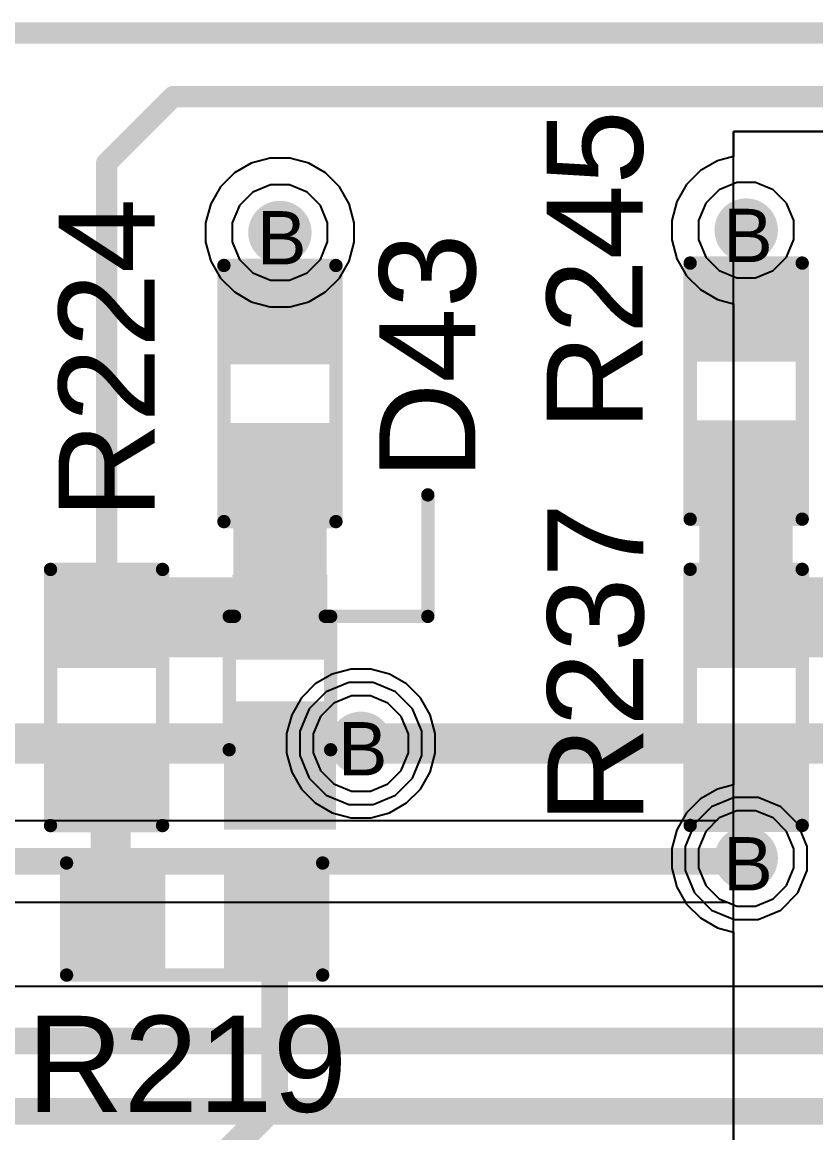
# Model space of a CAD drawing. Header units: inches. Extents: x 0 to 5379, y 0 to 5429.
# Drawn here: x 198.83 to 206.39, y 78.74 to 89.32 of the extents above; entities that cross this region are included whole.
import ezdxf

# ---------------------------------------------------------------- set-up
doc = ezdxf.new("R2010")
doc.units = ezdxf.units.IN
for name, color, linetype in [('Bottom Layer', 5, 'Continuous'), ('Bottom Solder', 6, 'Continuous'), ('Drill Drawing', 1, 'Continuous'), ('GND01', 16, 'Continuous'), ('GND02', 76, 'Continuous'), ('PWR', 156, 'Continuous'), ('SIG 01', 90, 'Continuous'), ('Top Layer', 1, 'Continuous'), ('Top Overlay', 2, 'Continuous'), ('Top Paste', 8, 'Continuous'), ('Top Solder', 216, 'Continuous'), ('Via Holes', 16, 'Continuous')]:
    doc.layers.add(name, color=color, linetype=linetype)
doc.styles.add('Arial', font='', dxfattribs={"height": 0.2})
doc.styles.get('Arial').set_extended_font_data('Arial')

# ---------------------------------------------------------------- blocks, each defined once
blk = doc.blocks.new('R___0603_525')
at = {"layer": 'Top Layer'}
for points in [[(-0.381, 0.4445), (-0.381, -0.4445), (-1.143, -0.4445), (-1.143, 0.4445)], [(1.143, 0.4445), (1.143, -0.4445), (0.381, -0.4445), (0.381, 0.4445)]]:
    blk.add_hatch(color=1, dxfattribs=at).paths.add_polyline_path(points)
at = {"layer": 'Top Paste'}
for points in [[(-0.381, 0.4445), (-0.381, -0.4445), (-1.143, -0.4445), (-1.143, 0.4445)], [(1.143, 0.4445), (1.143, -0.4445), (0.381, -0.4445), (0.381, 0.4445)]]:
    blk.add_hatch(color=8, dxfattribs=at).paths.add_polyline_path(points)
at = {"layer": 'Top Solder'}
for points in [[(-0.2794, 0.5461), (-0.2794, -0.5461), (-1.2446, -0.5461), (-1.2446, 0.5461)], [(1.2446, 0.5461), (1.2446, -0.5461), (0.2794, -0.5461), (0.2794, 0.5461)]]:
    blk.add_hatch(color=216, dxfattribs=at).paths.add_polyline_path(points)
at = {"layer": 'Top Overlay'}
for points in [[(1.2192, 0.5334, 0.127, 0.127, 0), (-1.2192, 0.5334, 0.127, 0.127, 0)], [(-1.2192, -0.5334, 0.127, 0.127, 0), (-1.2192, 0.5334, 0.127, 0.127, 0)], [(1.2192, -0.5334, 0.127, 0.127, 0), (1.2192, 0.5334, 0.127, 0.127, 0)], [(1.2192, -0.5334, 0.127, 0.127, 0), (-1.2192, -0.5334, 0.127, 0.127, 0)]]:
    blk.add_lwpolyline(points, format="xyseb", dxfattribs=at)
for points in [[(-1.25095, 0.5334, 0.0635, 0.0635, 1), (-1.18745, 0.5334, 0.0635, 0.0635, 1)], [(-1.25095, 0.5334, 0.0635, 0.0635, 1), (-1.18745, 0.5334, 0.0635, 0.0635, 1)], [(1.18745, 0.5334, 0.0635, 0.0635, 1), (1.25095, 0.5334, 0.0635, 0.0635, 1)], [(1.18745, 0.5334, 0.0635, 0.0635, 1), (1.25095, 0.5334, 0.0635, 0.0635, 1)], [(-1.25095, -0.5334, 0.0635, 0.0635, 1), (-1.18745, -0.5334, 0.0635, 0.0635, 1)], [(-1.25095, -0.5334, 0.0635, 0.0635, 1), (-1.18745, -0.5334, 0.0635, 0.0635, 1)], [(1.18745, -0.5334, 0.0635, 0.0635, 1), (1.25095, -0.5334, 0.0635, 0.0635, 1)], [(1.18745, -0.5334, 0.0635, 0.0635, 1), (1.25095, -0.5334, 0.0635, 0.0635, 1)]]:
    blk.add_lwpolyline(points, format="xyseb", close=True, dxfattribs=at)
blk = doc.blocks.new('R___0603_533')
at = {"layer": 'Top Layer'}
for points in [[(-0.381, 0.4445), (-0.381, -0.4445), (-1.143, -0.4445), (-1.143, 0.4445)], [(1.143, 0.4445), (1.143, -0.4445), (0.381, -0.4445), (0.381, 0.4445)]]:
    blk.add_hatch(color=1, dxfattribs=at).paths.add_polyline_path(points)
at = {"layer": 'Top Paste'}
for points in [[(-0.381, 0.4445), (-0.381, -0.4445), (-1.143, -0.4445), (-1.143, 0.4445)], [(1.143, 0.4445), (1.143, -0.4445), (0.381, -0.4445), (0.381, 0.4445)]]:
    blk.add_hatch(color=8, dxfattribs=at).paths.add_polyline_path(points)
at = {"layer": 'Top Solder'}
for points in [[(-0.2794, 0.5461), (-0.2794, -0.5461), (-1.2446, -0.5461), (-1.2446, 0.5461)], [(1.2446, 0.5461), (1.2446, -0.5461), (0.2794, -0.5461), (0.2794, 0.5461)]]:
    blk.add_hatch(color=216, dxfattribs=at).paths.add_polyline_path(points)
at = {"layer": 'Top Overlay'}
for points in [[(1.2192, 0.5334, 0.127, 0.127, 0), (-1.2192, 0.5334, 0.127, 0.127, 0)], [(-1.2192, -0.5334, 0.127, 0.127, 0), (-1.2192, 0.5334, 0.127, 0.127, 0)], [(1.2192, -0.5334, 0.127, 0.127, 0), (1.2192, 0.5334, 0.127, 0.127, 0)], [(1.2192, -0.5334, 0.127, 0.127, 0), (-1.2192, -0.5334, 0.127, 0.127, 0)]]:
    blk.add_lwpolyline(points, format="xyseb", dxfattribs=at)
for points in [[(-1.25095, 0.5334, 0.0635, 0.0635, 1), (-1.18745, 0.5334, 0.0635, 0.0635, 1)], [(-1.25095, 0.5334, 0.0635, 0.0635, 1), (-1.18745, 0.5334, 0.0635, 0.0635, 1)], [(1.18745, 0.5334, 0.0635, 0.0635, 1), (1.25095, 0.5334, 0.0635, 0.0635, 1)], [(1.18745, 0.5334, 0.0635, 0.0635, 1), (1.25095, 0.5334, 0.0635, 0.0635, 1)], [(-1.25095, -0.5334, 0.0635, 0.0635, 1), (-1.18745, -0.5334, 0.0635, 0.0635, 1)], [(-1.25095, -0.5334, 0.0635, 0.0635, 1), (-1.18745, -0.5334, 0.0635, 0.0635, 1)], [(1.18745, -0.5334, 0.0635, 0.0635, 1), (1.25095, -0.5334, 0.0635, 0.0635, 1)], [(1.18745, -0.5334, 0.0635, 0.0635, 1), (1.25095, -0.5334, 0.0635, 0.0635, 1)]]:
    blk.add_lwpolyline(points, format="xyseb", close=True, dxfattribs=at)
blk = doc.blocks.new('R___0603_545')
at = {"layer": 'Top Layer'}
for points in [[(-0.381, 0.4445), (-0.381, -0.4445), (-1.143, -0.4445), (-1.143, 0.4445)], [(1.143, 0.4445), (1.143, -0.4445), (0.381, -0.4445), (0.381, 0.4445)]]:
    blk.add_hatch(color=1, dxfattribs=at).paths.add_polyline_path(points)
at = {"layer": 'Top Paste'}
for points in [[(-0.381, 0.4445), (-0.381, -0.4445), (-1.143, -0.4445), (-1.143, 0.4445)], [(1.143, 0.4445), (1.143, -0.4445), (0.381, -0.4445), (0.381, 0.4445)]]:
    blk.add_hatch(color=8, dxfattribs=at).paths.add_polyline_path(points)
at = {"layer": 'Top Solder'}
for points in [[(-0.2794, 0.5461), (-0.2794, -0.5461), (-1.2446, -0.5461), (-1.2446, 0.5461)], [(1.2446, 0.5461), (1.2446, -0.5461), (0.2794, -0.5461), (0.2794, 0.5461)]]:
    blk.add_hatch(color=216, dxfattribs=at).paths.add_polyline_path(points)
at = {"layer": 'Top Overlay'}
for points in [[(1.2192, 0.5334, 0.127, 0.127, 0), (-1.2192, 0.5334, 0.127, 0.127, 0)], [(-1.2192, -0.5334, 0.127, 0.127, 0), (-1.2192, 0.5334, 0.127, 0.127, 0)], [(1.2192, -0.5334, 0.127, 0.127, 0), (1.2192, 0.5334, 0.127, 0.127, 0)], [(1.2192, -0.5334, 0.127, 0.127, 0), (-1.2192, -0.5334, 0.127, 0.127, 0)]]:
    blk.add_lwpolyline(points, format="xyseb", dxfattribs=at)
for points in [[(-1.25095, 0.5334, 0.0635, 0.0635, 1), (-1.18745, 0.5334, 0.0635, 0.0635, 1)], [(-1.25095, 0.5334, 0.0635, 0.0635, 1), (-1.18745, 0.5334, 0.0635, 0.0635, 1)], [(1.18745, 0.5334, 0.0635, 0.0635, 1), (1.25095, 0.5334, 0.0635, 0.0635, 1)], [(1.18745, 0.5334, 0.0635, 0.0635, 1), (1.25095, 0.5334, 0.0635, 0.0635, 1)], [(-1.25095, -0.5334, 0.0635, 0.0635, 1), (-1.18745, -0.5334, 0.0635, 0.0635, 1)], [(-1.25095, -0.5334, 0.0635, 0.0635, 1), (-1.18745, -0.5334, 0.0635, 0.0635, 1)], [(1.18745, -0.5334, 0.0635, 0.0635, 1), (1.25095, -0.5334, 0.0635, 0.0635, 1)], [(1.18745, -0.5334, 0.0635, 0.0635, 1), (1.25095, -0.5334, 0.0635, 0.0635, 1)]]:
    blk.add_lwpolyline(points, format="xyseb", close=True, dxfattribs=at)
blk = doc.blocks.new('R___0603_549')
at = {"layer": 'Top Layer'}
for points in [[(-0.381, 0.4445), (-0.381, -0.4445), (-1.143, -0.4445), (-1.143, 0.4445)], [(1.143, 0.4445), (1.143, -0.4445), (0.381, -0.4445), (0.381, 0.4445)]]:
    blk.add_hatch(color=1, dxfattribs=at).paths.add_polyline_path(points)
at = {"layer": 'Top Paste'}
for points in [[(-0.381, 0.4445), (-0.381, -0.4445), (-1.143, -0.4445), (-1.143, 0.4445)], [(1.143, 0.4445), (1.143, -0.4445), (0.381, -0.4445), (0.381, 0.4445)]]:
    blk.add_hatch(color=8, dxfattribs=at).paths.add_polyline_path(points)
at = {"layer": 'Top Solder'}
for points in [[(-0.2794, 0.5461), (-0.2794, -0.5461), (-1.2446, -0.5461), (-1.2446, 0.5461)], [(1.2446, 0.5461), (1.2446, -0.5461), (0.2794, -0.5461), (0.2794, 0.5461)]]:
    blk.add_hatch(color=216, dxfattribs=at).paths.add_polyline_path(points)
at = {"layer": 'Top Overlay'}
for points in [[(-1.2192, 0.5334, 0.127, 0.127, 0), (1.2192, 0.5334, 0.127, 0.127, 0)], [(-1.2192, 0.5334, 0.127, 0.127, 0), (-1.2192, -0.5334, 0.127, 0.127, 0)], [(1.2192, 0.5334, 0.127, 0.127, 0), (1.2192, -0.5334, 0.127, 0.127, 0)], [(-1.2192, -0.5334, 0.127, 0.127, 0), (1.2192, -0.5334, 0.127, 0.127, 0)]]:
    blk.add_lwpolyline(points, format="xyseb", dxfattribs=at)
for points in [[(-1.25095, 0.5334, 0.0635, 0.0635, 1), (-1.18745, 0.5334, 0.0635, 0.0635, 1)], [(-1.25095, 0.5334, 0.0635, 0.0635, 1), (-1.18745, 0.5334, 0.0635, 0.0635, 1)], [(1.18745, 0.5334, 0.0635, 0.0635, 1), (1.25095, 0.5334, 0.0635, 0.0635, 1)], [(1.18745, 0.5334, 0.0635, 0.0635, 1), (1.25095, 0.5334, 0.0635, 0.0635, 1)], [(-1.25095, -0.5334, 0.0635, 0.0635, 1), (-1.18745, -0.5334, 0.0635, 0.0635, 1)], [(-1.25095, -0.5334, 0.0635, 0.0635, 1), (-1.18745, -0.5334, 0.0635, 0.0635, 1)], [(1.18745, -0.5334, 0.0635, 0.0635, 1), (1.25095, -0.5334, 0.0635, 0.0635, 1)], [(1.18745, -0.5334, 0.0635, 0.0635, 1), (1.25095, -0.5334, 0.0635, 0.0635, 1)]]:
    blk.add_lwpolyline(points, format="xyseb", close=True, dxfattribs=at)
blk = doc.blocks.new('R___0603_550')
at = {"layer": 'Top Layer'}
for points in [[(-0.381, 0.4445), (-0.381, -0.4445), (-1.143, -0.4445), (-1.143, 0.4445)], [(1.143, 0.4445), (1.143, -0.4445), (0.381, -0.4445), (0.381, 0.4445)]]:
    blk.add_hatch(color=1, dxfattribs=at).paths.add_polyline_path(points)
at = {"layer": 'Top Paste'}
for points in [[(-0.381, 0.4445), (-0.381, -0.4445), (-1.143, -0.4445), (-1.143, 0.4445)], [(1.143, 0.4445), (1.143, -0.4445), (0.381, -0.4445), (0.381, 0.4445)]]:
    blk.add_hatch(color=8, dxfattribs=at).paths.add_polyline_path(points)
at = {"layer": 'Top Solder'}
for points in [[(-0.2794, 0.5461), (-0.2794, -0.5461), (-1.2446, -0.5461), (-1.2446, 0.5461)], [(1.2446, 0.5461), (1.2446, -0.5461), (0.2794, -0.5461), (0.2794, 0.5461)]]:
    blk.add_hatch(color=216, dxfattribs=at).paths.add_polyline_path(points)
at = {"layer": 'Top Overlay'}
for points in [[(1.2192, 0.5334, 0.127, 0.127, 0), (-1.2192, 0.5334, 0.127, 0.127, 0)], [(-1.2192, 0.5334, 0.127, 0.127, 0), (-1.2192, -0.5334, 0.127, 0.127, 0)], [(1.2192, 0.5334, 0.127, 0.127, 0), (1.2192, -0.5334, 0.127, 0.127, 0)], [(1.2192, -0.5334, 0.127, 0.127, 0), (-1.2192, -0.5334, 0.127, 0.127, 0)]]:
    blk.add_lwpolyline(points, format="xyseb", dxfattribs=at)
for points in [[(-1.25095, 0.5334, 0.0635, 0.0635, 1), (-1.18745, 0.5334, 0.0635, 0.0635, 1)], [(-1.25095, 0.5334, 0.0635, 0.0635, 1), (-1.18745, 0.5334, 0.0635, 0.0635, 1)], [(1.18745, 0.5334, 0.0635, 0.0635, 1), (1.25095, 0.5334, 0.0635, 0.0635, 1)], [(1.18745, 0.5334, 0.0635, 0.0635, 1), (1.25095, 0.5334, 0.0635, 0.0635, 1)], [(-1.25095, -0.5334, 0.0635, 0.0635, 1), (-1.18745, -0.5334, 0.0635, 0.0635, 1)], [(-1.25095, -0.5334, 0.0635, 0.0635, 1), (-1.18745, -0.5334, 0.0635, 0.0635, 1)], [(1.18745, -0.5334, 0.0635, 0.0635, 1), (1.25095, -0.5334, 0.0635, 0.0635, 1)], [(1.18745, -0.5334, 0.0635, 0.0635, 1), (1.25095, -0.5334, 0.0635, 0.0635, 1)]]:
    blk.add_lwpolyline(points, format="xyseb", close=True, dxfattribs=at)
blk = doc.blocks.new('SOD_523_893')
at = {"layer": 'Top Layer'}
for points in [[(-0.9, 0.35), (-0.3, 0.35), (-0.3, -0.35), (-0.9, -0.35)], [(0.3, 0.35), (0.9, 0.35), (0.9, -0.35), (0.3, -0.35)]]:
    blk.add_hatch(color=1, dxfattribs=at).paths.add_polyline_path(points)
at = {"layer": 'Top Overlay'}
for points in [[(0.658, 0.356), (1.42, 0.356), (1.42, 0.533), (0.658, 0.533)], [(0.937, -0.381), (1.42, -0.381), (1.42, 0.381), (0.937, 0.381)], [(0.658, -0.533), (1.42, -0.533), (1.42, -0.356), (0.658, -0.356)]]:
    blk.add_hatch(color=2, dxfattribs=at).paths.add_polyline_path(points)
at = {"layer": 'Top Paste'}
for points in [[(-0.9, 0.35), (-0.3, 0.35), (-0.3, -0.35), (-0.9, -0.35)], [(0.3, 0.35), (0.9, 0.35), (0.9, -0.35), (0.3, -0.35)]]:
    blk.add_hatch(color=8, dxfattribs=at).paths.add_polyline_path(points)
at = {"layer": 'Top Solder'}
for points in [[(-1.002, 0.452), (-0.198, 0.452), (-0.198, -0.452), (-1.002, -0.452)], [(0.198, 0.452), (1.002, 0.452), (1.002, -0.452), (0.198, -0.452)]]:
    blk.add_hatch(color=216, dxfattribs=at).paths.add_polyline_path(points)
at = {"layer": 'Top Overlay'}
for points in [[(0.66, 0.483, 0.127, 0.127, 0), (-0.61, 0.483, 0.127, 0.127, 0)], [(-0.61, 0.432, 0.127, 0.127, 0), (-0.61, 0.482, 0.127, 0.127, 0)], [(-0.61, -0.482, 0.127, 0.127, 0), (-0.61, -0.432, 0.127, 0.127, 0)], [(0.66, -0.483, 0.127, 0.127, 0), (-0.61, -0.483, 0.127, 0.127, 0)]]:
    blk.add_lwpolyline(points, format="xyseb", dxfattribs=at)
for points in [[(-0.641, 0.483, 0.0635, 0.0635, 1), (-0.578, 0.483, 0.0635, 0.0635, 1)], [(-0.641, 0.482, 0.0635, 0.0635, 1), (-0.578, 0.482, 0.0635, 0.0635, 1)], [(0.629, 0.483, 0.0635, 0.0635, 1), (0.692, 0.483, 0.0635, 0.0635, 1)], [(-0.641, 0.432, 0.0635, 0.0635, 1), (-0.578, 0.432, 0.0635, 0.0635, 1)], [(-0.641, -0.432, 0.0635, 0.0635, 1), (-0.578, -0.432, 0.0635, 0.0635, 1)], [(-0.641, -0.482, 0.0635, 0.0635, 1), (-0.578, -0.482, 0.0635, 0.0635, 1)], [(-0.641, -0.483, 0.0635, 0.0635, 1), (-0.578, -0.483, 0.0635, 0.0635, 1)], [(0.629, -0.483, 0.0635, 0.0635, 1), (0.692, -0.483, 0.0635, 0.0635, 1)]]:
    blk.add_lwpolyline(points, format="xyseb", close=True, dxfattribs=at)

msp = doc.modelspace()

# ---------------------------------------------------------------- hatches: boundary and pattern name
at = {"layer": 'Bottom Layer'}
h = msp.add_hatch(color=5, dxfattribs=at)
edge = h.paths.add_edge_path()
edge.add_arc((201.288, 87.315), 0.2, 0, 360)
h = msp.add_hatch(color=5, dxfattribs=at)
edge = h.paths.add_edge_path()
edge.add_arc((205.728, 87.338), 0.2, 0, 360)
h = msp.add_hatch(color=5, dxfattribs=at)
edge = h.paths.add_edge_path()
edge.add_arc((202.059, 82.451), 0.2, 0, 360)
h = msp.add_hatch(color=5, dxfattribs=at)
edge = h.paths.add_edge_path()
edge.add_arc((205.728, 81.356), 0.2, 0, 360)
at = {"layer": 'Bottom Solder'}
h = msp.add_hatch(color=6, dxfattribs=at)
edge = h.paths.add_edge_path()
edge.add_arc((201.288, 87.315), 0.302, 0, 360)
h = msp.add_hatch(color=6, dxfattribs=at)
edge = h.paths.add_edge_path()
edge.add_arc((205.728, 87.338), 0.302, 0, 360)
h = msp.add_hatch(color=6, dxfattribs=at)
edge = h.paths.add_edge_path()
edge.add_arc((202.059, 82.451), 0.302, 0, 360)
h = msp.add_hatch(color=6, dxfattribs=at)
edge = h.paths.add_edge_path()
edge.add_arc((205.728, 81.356), 0.302, 0, 360)
at = {"layer": 'GND01'}
h = msp.add_hatch(color=16, dxfattribs=at)
edge = h.paths.add_edge_path()
edge.add_arc((201.288, 87.315), 0.2, 0, 360)
h = msp.add_hatch(color=16, dxfattribs=at)
edge = h.paths.add_edge_path()
edge.add_arc((205.728, 87.338), 0.2, 0, 360)
h = msp.add_hatch(color=16, dxfattribs=at)
edge = h.paths.add_edge_path()
edge.add_arc((202.059, 82.451), 0.2, 0, 360)
h = msp.add_hatch(color=16, dxfattribs=at)
edge = h.paths.add_edge_path()
edge.add_arc((205.728, 81.356), 0.2, 0, 360)
at = {"layer": 'GND02'}
h = msp.add_hatch(color=76, dxfattribs=at)
edge = h.paths.add_edge_path()
edge.add_arc((201.288, 87.315), 0.2, 0, 360)
h = msp.add_hatch(color=76, dxfattribs=at)
edge = h.paths.add_edge_path()
edge.add_arc((205.728, 87.338), 0.2, 0, 360)
h = msp.add_hatch(color=76, dxfattribs=at)
edge = h.paths.add_edge_path()
edge.add_arc((202.059, 82.451), 0.2, 0, 360)
h = msp.add_hatch(color=76, dxfattribs=at)
edge = h.paths.add_edge_path()
edge.add_arc((205.728, 81.356), 0.2, 0, 360)
at = {"layer": 'PWR'}
h = msp.add_hatch(color=156, dxfattribs=at)
edge = h.paths.add_edge_path()
edge.add_arc((201.288, 87.315), 0.2, 0, 360)
h = msp.add_hatch(color=156, dxfattribs=at)
edge = h.paths.add_edge_path()
edge.add_arc((205.728, 87.338), 0.2, 0, 360)
h = msp.add_hatch(color=156, dxfattribs=at)
edge = h.paths.add_edge_path()
edge.add_arc((202.059, 82.451), 0.2, 0, 360)
h = msp.add_hatch(color=156, dxfattribs=at)
edge = h.paths.add_edge_path()
edge.add_arc((205.728, 81.356), 0.2, 0, 360)
at = {"layer": 'SIG 01'}
h = msp.add_hatch(color=90, dxfattribs=at)
edge = h.paths.add_edge_path()
edge.add_arc((201.288, 87.315), 0.2, 0, 360)
h = msp.add_hatch(color=90, dxfattribs=at)
edge = h.paths.add_edge_path()
edge.add_arc((205.728, 87.338), 0.2, 0, 360)
h = msp.add_hatch(color=90, dxfattribs=at)
edge = h.paths.add_edge_path()
edge.add_arc((202.059, 82.451), 0.2, 0, 360)
h = msp.add_hatch(color=90, dxfattribs=at)
edge = h.paths.add_edge_path()
edge.add_arc((205.728, 81.356), 0.2, 0, 360)
at = {"layer": 'Top Layer'}
h = msp.add_hatch(color=1, dxfattribs=at)
edge = h.paths.add_edge_path()
edge.add_arc((201.288, 87.315), 0.2, 0, 360)
h = msp.add_hatch(color=1, dxfattribs=at)
edge = h.paths.add_edge_path()
edge.add_arc((205.728, 87.338), 0.2, 0, 360)
for points in [[(200.844, 83.269), (201.733, 83.269), (201.733, 85.401), (200.844, 85.401)], [(206.172, 85.401), (205.283, 85.401), (205.283, 83.269), (206.172, 83.269)], [(199.168, 83.269), (201.733, 83.269), (201.733, 84.031), (199.168, 84.031)], [(207.849, 84.031), (205.283, 84.031), (205.283, 83.269), (207.849, 83.269)]]:
    msp.add_hatch(color=1, dxfattribs=at).paths.add_polyline_path(points)
h = msp.add_hatch(color=1, dxfattribs=at)
edge = h.paths.add_edge_path()
edge.add_arc((202.059, 82.451), 0.2, 0, 360)
h = msp.add_hatch(color=1, dxfattribs=at)
edge = h.paths.add_edge_path()
edge.add_arc((205.728, 81.356), 0.2, 0, 360)
at = {"layer": 'Top Solder'}
h = msp.add_hatch(color=216, dxfattribs=at)
edge = h.paths.add_edge_path()
edge.add_arc((201.288, 87.315), 0.302, 0, 360)
h = msp.add_hatch(color=216, dxfattribs=at)
edge = h.paths.add_edge_path()
edge.add_arc((205.728, 87.338), 0.302, 0, 360)
h = msp.add_hatch(color=216, dxfattribs=at)
edge = h.paths.add_edge_path()
edge.add_arc((202.059, 82.451), 0.302, 0, 360)
h = msp.add_hatch(color=216, dxfattribs=at)
edge = h.paths.add_edge_path()
edge.add_arc((205.728, 81.356), 0.302, 0, 360)
at = {"layer": 'Via Holes'}
h = msp.add_hatch(color=7, dxfattribs=at)
edge = h.paths.add_edge_path()
edge.add_arc((201.288, 87.315), 0.1, 0, 360)
h = msp.add_hatch(color=7, dxfattribs=at)
edge = h.paths.add_edge_path()
edge.add_arc((205.728, 87.338), 0.1, 0, 360)
h = msp.add_hatch(color=7, dxfattribs=at)
edge = h.paths.add_edge_path()
edge.add_arc((202.059, 82.451), 0.1, 0, 360)
h = msp.add_hatch(color=7, dxfattribs=at)
edge = h.paths.add_edge_path()
edge.add_arc((205.728, 81.356), 0.1, 0, 360)

# ---------------------------------------------------------------- linework, layer by layer
at = {"layer": 'Bottom Layer'}
for p, q in [((205.608, 72.705), (205.608, 88.276)), ((205.608, 88.276), (243.353, 88.276)), ((227.668, 88.276), (205.608, 88.276)), ((205.608, 88.276), (205.608, 88.038)), ((201.015, 87.975), (200.854, 87.882)), ((201.195, 88.023), (201.015, 87.975)), ((201.382, 88.023), (201.195, 88.023)), ((201.562, 87.975), (201.382, 88.023)), ((201.723, 87.882), (201.562, 87.975)), ((205.455, 87.997), (205.293, 87.904)), ((205.608, 88.038), (205.455, 87.997)), ((200.854, 87.882), (200.722, 87.75)), ((201.855, 87.75), (201.723, 87.882)), ((205.293, 87.904), (205.161, 87.772)), ((205.161, 87.772), (205.068, 87.611)), ((200.722, 87.75), (200.629, 87.589)), ((201.948, 87.589), (201.855, 87.75)), ((200.629, 87.589), (200.58, 87.408)), ((201.996, 87.408), (201.948, 87.589)), ((205.068, 87.611), (205.02, 87.431)), ((200.58, 87.408), (200.58, 87.222)), ((201.996, 87.222), (201.996, 87.408)), ((205.02, 87.431), (205.02, 87.244)), ((205.02, 87.244), (205.068, 87.064)), ((200.58, 87.222), (200.629, 87.042)), ((201.948, 87.042), (201.996, 87.222)), ((200.629, 87.042), (200.722, 86.881)), ((201.855, 86.881), (201.948, 87.042)), ((205.068, 87.064), (205.161, 86.903)), ((200.722, 86.881), (200.854, 86.749)), ((201.723, 86.749), (201.855, 86.881)), ((205.161, 86.903), (205.293, 86.771)), ((200.854, 86.749), (201.015, 86.655)), ((201.562, 86.655), (201.723, 86.749)), ((205.293, 86.771), (205.455, 86.678)), ((201.015, 86.655), (201.195, 86.607)), ((201.195, 86.607), (201.382, 86.607)), ((201.382, 86.607), (201.562, 86.655)), ((205.455, 86.678), (205.608, 86.637)), ((205.608, 86.637), (205.608, 82.057)), ((201.786, 83.11), (201.625, 83.017)), ((201.966, 83.159), (201.786, 83.11)), ((202.153, 83.159), (201.966, 83.159)), ((202.333, 83.11), (202.153, 83.159)), ((202.494, 83.017), (202.333, 83.11)), ((201.625, 83.017), (201.493, 82.885)), ((202.626, 82.885), (202.494, 83.017)), ((201.493, 82.885), (201.4, 82.724)), ((202.719, 82.724), (202.626, 82.885)), ((201.4, 82.724), (201.351, 82.544)), ((202.767, 82.544), (202.719, 82.724)), ((201.351, 82.544), (201.351, 82.357)), ((202.767, 82.357), (202.767, 82.544)), ((201.351, 82.357), (201.4, 82.177)), ((202.719, 82.177), (202.767, 82.357)), ((201.4, 82.177), (201.493, 82.016)), ((202.626, 82.016), (202.719, 82.177)), ((205.608, 82.057), (205.455, 82.015)), ((201.493, 82.016), (201.625, 81.884)), ((202.494, 81.884), (202.626, 82.016)), ((205.455, 82.015), (205.293, 81.922)), ((201.625, 81.884), (201.786, 81.791)), ((202.333, 81.791), (202.494, 81.884)), ((205.293, 81.922), (205.161, 81.79)), ((201.786, 81.791), (201.966, 81.743)), ((201.966, 81.743), (202.153, 81.743)), ((202.153, 81.743), (202.333, 81.791)), ((205.161, 81.79), (205.068, 81.629)), ((205.068, 81.629), (205.02, 81.449)), ((205.02, 81.449), (205.02, 81.262)), ((205.02, 81.262), (205.068, 81.082)), ((205.068, 81.082), (205.161, 80.921)), ((205.161, 80.921), (205.293, 80.789)), ((205.293, 80.789), (205.455, 80.696)), ((205.455, 80.696), (205.608, 80.655)), ((205.608, 80.655), (205.608, 77.767))]:
    msp.add_line(p, q, dxfattribs=at)
at = {"layer": 'GND01'}
for p, q in [((201.969, 82.905), (201.802, 82.835)), ((202.15, 82.905), (201.969, 82.905)), ((202.316, 82.835), (202.15, 82.905)), ((201.802, 82.835), (201.674, 82.708)), ((202.444, 82.708), (202.316, 82.835)), ((201.674, 82.708), (201.605, 82.541)), ((202.513, 82.541), (202.444, 82.708)), ((201.605, 82.541), (201.605, 82.36)), ((202.513, 82.36), (202.513, 82.541)), ((201.605, 82.36), (201.674, 82.193)), ((202.444, 82.193), (202.513, 82.36)), ((201.674, 82.193), (201.802, 82.066)), ((202.316, 82.066), (202.444, 82.193)), ((201.802, 82.066), (201.969, 81.997)), ((202.15, 81.997), (202.316, 82.066)), ((201.969, 81.997), (202.15, 81.997)), ((205.471, 81.741), (205.343, 81.613)), ((205.638, 81.81), (205.471, 81.741)), ((205.818, 81.81), (205.638, 81.81)), ((205.985, 81.741), (205.818, 81.81)), ((206.113, 81.613), (205.985, 81.741)), ((205.343, 81.613), (205.274, 81.446)), ((206.182, 81.446), (206.113, 81.613)), ((205.274, 81.446), (205.274, 81.265)), ((206.182, 81.265), (206.182, 81.446)), ((205.274, 81.265), (205.343, 81.099)), ((206.113, 81.099), (206.182, 81.265)), ((205.343, 81.099), (205.471, 80.971)), ((205.985, 80.971), (206.113, 81.099)), ((205.471, 80.971), (205.638, 80.902)), ((205.638, 80.902), (205.818, 80.902)), ((205.818, 80.902), (205.985, 80.971))]:
    msp.add_line(p, q, dxfattribs=at)
at = {"layer": 'GND02'}
for p, q in [((201.969, 82.905), (201.802, 82.835)), ((202.15, 82.905), (201.969, 82.905)), ((202.316, 82.835), (202.15, 82.905)), ((201.802, 82.835), (201.674, 82.708)), ((202.444, 82.708), (202.316, 82.835)), ((201.674, 82.708), (201.605, 82.541)), ((202.513, 82.541), (202.444, 82.708)), ((201.605, 82.541), (201.605, 82.36)), ((202.513, 82.36), (202.513, 82.541)), ((201.605, 82.36), (201.674, 82.193)), ((202.444, 82.193), (202.513, 82.36)), ((201.674, 82.193), (201.802, 82.066)), ((202.316, 82.066), (202.444, 82.193)), ((201.802, 82.066), (201.969, 81.997)), ((202.15, 81.997), (202.316, 82.066)), ((201.969, 81.997), (202.15, 81.997)), ((205.471, 81.741), (205.343, 81.613)), ((205.638, 81.81), (205.471, 81.741)), ((205.818, 81.81), (205.638, 81.81)), ((205.985, 81.741), (205.818, 81.81)), ((206.113, 81.613), (205.985, 81.741)), ((205.343, 81.613), (205.274, 81.446)), ((206.182, 81.446), (206.113, 81.613)), ((205.274, 81.446), (205.274, 81.265)), ((206.182, 81.265), (206.182, 81.446)), ((205.274, 81.265), (205.343, 81.099)), ((206.113, 81.099), (206.182, 81.265)), ((205.343, 81.099), (205.471, 80.971)), ((205.985, 80.971), (206.113, 81.099)), ((205.471, 80.971), (205.638, 80.902)), ((205.638, 80.902), (205.818, 80.902)), ((205.818, 80.902), (205.985, 80.971))]:
    msp.add_line(p, q, dxfattribs=at)
at = {"layer": 'PWR'}
for p, q in [((201.198, 87.769), (201.031, 87.7)), ((201.379, 87.769), (201.198, 87.769)), ((201.546, 87.7), (201.379, 87.769)), ((205.638, 87.792), (205.471, 87.722)), ((205.818, 87.792), (205.638, 87.792)), ((205.985, 87.722), (205.818, 87.792)), ((201.031, 87.7), (200.904, 87.572)), ((201.673, 87.572), (201.546, 87.7)), ((205.471, 87.722), (205.343, 87.595)), ((206.113, 87.595), (205.985, 87.722)), ((200.904, 87.572), (200.834, 87.406)), ((201.742, 87.406), (201.673, 87.572)), ((205.343, 87.595), (205.274, 87.428)), ((206.182, 87.428), (206.113, 87.595)), ((200.834, 87.406), (200.834, 87.225)), ((201.742, 87.225), (201.742, 87.406)), ((205.274, 87.428), (205.274, 87.247)), ((206.182, 87.247), (206.182, 87.428)), ((205.274, 87.247), (205.343, 87.08)), ((206.113, 87.08), (206.182, 87.247)), ((200.834, 87.225), (200.904, 87.058)), ((201.673, 87.058), (201.742, 87.225)), ((200.904, 87.058), (201.031, 86.93)), ((201.546, 86.93), (201.673, 87.058)), ((205.343, 87.08), (205.471, 86.953)), ((205.985, 86.953), (206.113, 87.08)), ((201.031, 86.93), (201.198, 86.861)), ((201.379, 86.861), (201.546, 86.93)), ((205.471, 86.953), (205.638, 86.884)), ((205.818, 86.884), (205.985, 86.953)), ((201.198, 86.861), (201.379, 86.861)), ((205.638, 86.884), (205.818, 86.884)), ((205.471, 81.741), (205.445, 81.715)), ((205.638, 81.81), (205.471, 81.741)), ((205.818, 81.81), (205.638, 81.81)), ((205.985, 81.741), (205.818, 81.81)), ((206.113, 81.613), (205.985, 81.741)), ((205.445, 81.715), (188.574, 81.715)), ((206.182, 81.446), (206.113, 81.613)), ((206.182, 81.265), (206.182, 81.446)), ((206.113, 81.099), (206.182, 81.265)), ((205.985, 80.971), (206.113, 81.099)), ((188.574, 80.938), (205.549, 80.938)), ((205.549, 80.938), (205.638, 80.902)), ((205.638, 80.902), (205.818, 80.902)), ((205.818, 80.902), (205.985, 80.971))]:
    msp.add_line(p, q, dxfattribs=at)
for points in [[(189.969, 82.45, 0.381, 0.381, 0), (208.028, 82.45, 0.381, 0.381, 0)], [(188.075, 81.327, 0.254, 0.254, 0), (205.728, 81.327, 0.254, 0.254, 0)]]:
    msp.add_lwpolyline(points, format="xyseb", dxfattribs=at)
msp.add_lwpolyline([(205.664, 81.327, 0.127, 0.127, 1), (205.791, 81.327, 0.127, 0.127, 1)], format="xyseb", close=True, dxfattribs=at)
at = {"layer": 'SIG 01'}
for p, q in [((201.944, 83.032), (201.73, 82.943)), ((202.175, 83.032), (201.944, 83.032)), ((202.388, 82.943), (202.175, 83.032)), ((201.73, 82.943), (201.567, 82.78)), ((202.552, 82.78), (202.388, 82.943)), ((201.567, 82.78), (201.478, 82.566)), ((202.64, 82.566), (202.552, 82.78)), ((201.478, 82.566), (201.478, 82.335)), ((202.64, 82.335), (202.64, 82.566)), ((201.478, 82.335), (201.567, 82.121)), ((202.552, 82.121), (202.64, 82.335)), ((201.567, 82.121), (201.73, 81.958)), ((202.388, 81.958), (202.552, 82.121)), ((201.73, 81.958), (201.944, 81.87)), ((202.175, 81.87), (202.388, 81.958)), ((201.944, 81.87), (202.175, 81.87)), ((205.399, 81.848), (205.235, 81.685)), ((205.612, 81.937), (205.399, 81.848)), ((205.843, 81.937), (205.612, 81.937)), ((206.057, 81.848), (205.843, 81.937)), ((206.22, 81.685), (206.057, 81.848)), ((205.235, 81.685), (205.147, 81.471)), ((206.309, 81.471), (206.22, 81.685)), ((205.147, 81.471), (205.147, 81.24)), ((206.309, 81.24), (206.309, 81.471)), ((205.147, 81.24), (205.235, 81.027)), ((206.22, 81.027), (206.309, 81.24)), ((205.235, 81.027), (205.399, 80.863)), ((206.057, 80.863), (206.22, 81.027)), ((205.399, 80.863), (205.612, 80.775)), ((205.843, 80.775), (206.057, 80.863)), ((205.612, 80.775), (205.843, 80.775)), ((225.997, 80.137), (189.136, 80.137))]:
    msp.add_line(p, q, dxfattribs=at)
for points in [[(189.136, 79.619, 0.254, 0.254, 0), (225.997, 79.619, 0.254, 0.254, 0)], [(190.61, 78.947, 0.254, 0.254, 0), (224.631, 78.947, 0.254, 0.254, 0)]]:
    msp.add_lwpolyline(points, format="xyseb", dxfattribs=at)
at = {"layer": 'Top Layer'}
for points in [[(194.935, 89.216, 0.203, 0.203, 0), (208.032, 89.216, 0.203, 0.203, 0)], [(199.637, 87.974, 0.203, 0.203, 0), (200.272, 88.609, 0.203, 0.203, 0)], [(200.272, 88.609, 0.203, 0.203, 0), (207.534, 88.609, 0.203, 0.203, 0)], [(199.637, 83.65, 0.203, 0.203, 0), (199.637, 87.974, 0.203, 0.203, 0)], [(201.288, 86.544, 0.203, 0.203, 0), (201.288, 87.315, 0.203, 0.203, 0)], [(205.728, 86.567, 0.203, 0.203, 0), (205.728, 87.338, 0.203, 0.203, 0)], [(201.288, 82.451, 0.203, 0.203, 0), (202.059, 82.451, 0.203, 0.203, 0)], [(199.637, 82.126, 0.381, 0.381, 0), (199.676, 82.088, 0.381, 0.381, 0)], [(199.676, 80.817, 0.381, 0.381, 0), (199.676, 82.088, 0.381, 0.381, 0)], [(205.728, 81.356, 0.203, 0.203, 0), (205.728, 82.127, 0.203, 0.203, 0)], [(199.676, 80.817, 0.381, 0.381, 0), (199.714, 80.779, 0.381, 0.381, 0)], [(201.238, 79.008, 0.254, 0.254, 0), (201.238, 80.779, 0.254, 0.254, 0)], [(200.77, 78.54, 0.254, 0.254, 0), (201.238, 79.008, 0.254, 0.254, 0)]]:
    msp.add_lwpolyline(points, format="xyseb", dxfattribs=at)
for points in [[(200.222, 88.609, 0.102, 0.102, 1), (200.323, 88.609, 0.102, 0.102, 1)], [(200.222, 88.609, 0.102, 0.102, 1), (200.323, 88.609, 0.102, 0.102, 1)], [(199.587, 87.974, 0.102, 0.102, 1), (199.688, 87.974, 0.102, 0.102, 1)], [(199.587, 87.974, 0.102, 0.102, 1), (199.688, 87.974, 0.102, 0.102, 1)], [(201.238, 87.315, 0.102, 0.102, 1), (201.339, 87.315, 0.102, 0.102, 1)], [(205.677, 87.338, 0.102, 0.102, 1), (205.779, 87.338, 0.102, 0.102, 1)], [(201.238, 86.544, 0.102, 0.102, 1), (201.339, 86.544, 0.102, 0.102, 1)], [(205.677, 86.567, 0.102, 0.102, 1), (205.779, 86.567, 0.102, 0.102, 1)], [(199.587, 83.65, 0.102, 0.102, 1), (199.688, 83.65, 0.102, 0.102, 1)], [(201.238, 82.451, 0.102, 0.102, 1), (201.339, 82.451, 0.102, 0.102, 1)], [(202.009, 82.451, 0.102, 0.102, 1), (202.11, 82.451, 0.102, 0.102, 1)], [(199.542, 82.126, 0.191, 0.191, 1), (199.733, 82.126, 0.191, 0.191, 1)], [(199.58, 82.088, 0.191, 0.191, 1), (199.771, 82.088, 0.191, 0.191, 1)], [(199.58, 82.088, 0.191, 0.191, 1), (199.771, 82.088, 0.191, 0.191, 1)], [(205.677, 82.127, 0.102, 0.102, 1), (205.779, 82.127, 0.102, 0.102, 1)], [(205.677, 81.356, 0.102, 0.102, 1), (205.779, 81.356, 0.102, 0.102, 1)], [(199.58, 80.817, 0.191, 0.191, 1), (199.771, 80.817, 0.191, 0.191, 1)], [(199.58, 80.817, 0.191, 0.191, 1), (199.771, 80.817, 0.191, 0.191, 1)], [(199.618, 80.779, 0.191, 0.191, 1), (199.809, 80.779, 0.191, 0.191, 1)], [(201.174, 80.779, 0.127, 0.127, 1), (201.301, 80.779, 0.127, 0.127, 1)], [(201.174, 79.008, 0.127, 0.127, 1), (201.301, 79.008, 0.127, 0.127, 1)], [(201.174, 79.008, 0.127, 0.127, 1), (201.301, 79.008, 0.127, 0.127, 1)]]:
    msp.add_lwpolyline(points, format="xyseb", close=True, dxfattribs=at)
at = {"layer": 'Top Overlay'}
for points in [[(202.697, 83.66, 0.127, 0.127, 0), (202.697, 84.817, 0.127, 0.127, 0)], [(201.771, 83.66, 0.127, 0.127, 0), (202.697, 83.66, 0.127, 0.127, 0)]]:
    msp.add_lwpolyline(points, format="xyseb", dxfattribs=at)
for points in [[(202.665, 84.817, 0.0635, 0.0635, 1), (202.728, 84.817, 0.0635, 0.0635, 1)], [(201.739, 83.66, 0.0635, 0.0635, 1), (201.803, 83.66, 0.0635, 0.0635, 1)], [(202.665, 83.66, 0.0635, 0.0635, 1), (202.728, 83.66, 0.0635, 0.0635, 1)], [(202.665, 83.66, 0.0635, 0.0635, 1), (202.728, 83.66, 0.0635, 0.0635, 1)]]:
    msp.add_lwpolyline(points, format="xyseb", close=True, dxfattribs=at)

# ---------------------------------------------------------------- block references
for name, p, rotation in [('R___0603_545', (201.288, 85.782), 270), ('R___0603_525', (205.728, 85.805), 270), ('R___0603_549', (199.637, 82.888), 90), ('R___0603_533', (205.728, 82.889), 270), ('SOD_523_893', (201.288, 83.051), 270), ('R___0603_550', (200.476, 80.779), 180)]:
    msp.add_blockref(name, p, dxfattribs=dict(rotation=rotation))

# ---------------------------------------------------------------- texts
at = {"layer": 'Drill Drawing', "style": 'Arial'}
for p in [(201.068, 87.011), (205.508, 87.033), (201.839, 82.146), (205.508, 81.051)]:
    msp.add_text('B', height=0.508, dxfattribs=at).set_placement(p)
at = {"layer": 'Top Overlay', "style": 'Arial'}
for s, p in [('R245', (204.743, 85.427)), ('R224', (200.095, 84.586)), ('D43', (203.149, 84.963)), ('R237', (204.749, 81.687))]:
    msp.add_text(s, height=0.9144, rotation=90, dxfattribs=at).set_placement(p)
msp.add_text('R219', height=0.9144, dxfattribs=at).set_placement((198.876, 78.943))

doc.saveas('drawing.dxf')
